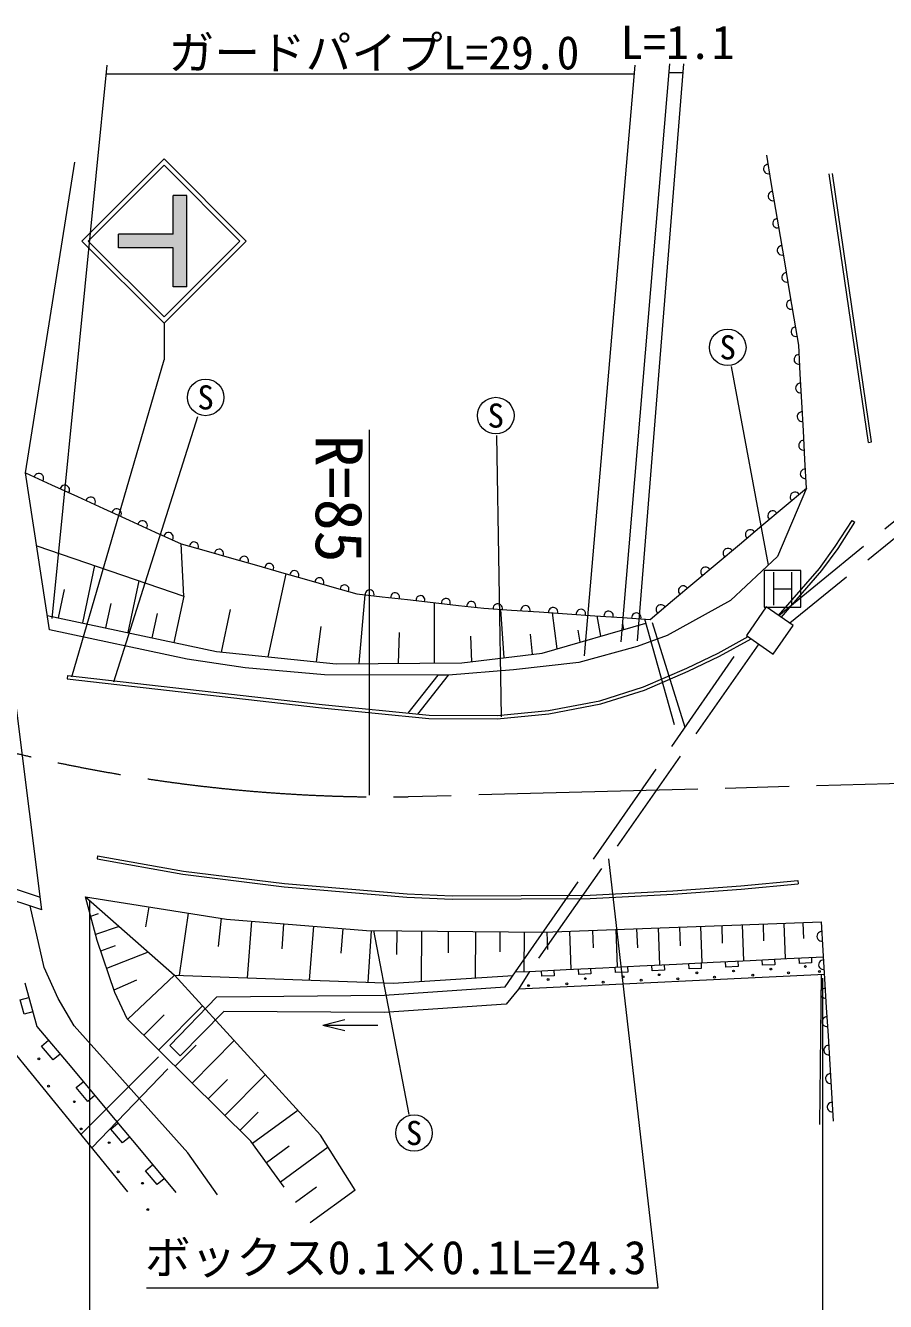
# Model space of a CAD drawing. Units: millimetres at full size, sheet at 1:1000; details may follow other scales. Extents: x 40000 to 680000, y 20000 to 380000.
# Drawn here: x 337425 to 384489, y 248188 to 318012 of the extents above; entities that cross this region are included whole.
import ezdxf
from ezdxf.enums import TextEntityAlignment as Align

# ---------------------------------------------------------------- set-up
doc = ezdxf.new("R2010")
doc.units = ezdxf.units.MM
doc.header["$LTSCALE"] = 1000
doc.linetypes.add('CHAIN', pattern=[18.5, 12, -1.5, 3.5, -1.5])
doc.linetypes.add('DASHED', pattern=[7.5, 6, -1.5])
for name, color, linetype, lineweight in [('M-BGD', 7, 'Continuous', 13), ('M-BGD-EXST', 7, 'Continuous', 13), ('M-BMK', 2, 'CHAIN', 13), ('M-STR-HTXT', 7, 'Continuous', 13), ('M-STR-STR1', 1, 'Continuous', 13), ('M-STR-STRC', 7, 'Continuous', 13)]:
    doc.layers.add(name, color=color, linetype=linetype, lineweight=lineweight)
doc.styles.add('ＭＳ ゴシック', font='')
doc.styles.get('ＭＳ ゴシック').set_extended_font_data('MS Gothic')

msp = doc.modelspace()

# ---------------------------------------------------------------- hatches: boundary and pattern name
at = {"layer": 'M-STR-STRC'}
msp.add_hatch(color=256, dxfattribs=at).paths.add_polyline_path([(342505, 306592), (345505, 306592), (345505, 308717), (346255, 308717), (346255, 303717), (345505, 303717), (345505, 305842), (342505, 305842)])

# ---------------------------------------------------------------- linework, layer by layer
at = {"layer": 'M-BGD'}
for p, q in [((378239, 309425), (377989, 310909)), ((378490, 307941), (378239, 309425)), ((383552, 295199), (381406, 309892)), ((383730, 295225), (381585, 309918)), ((378740, 306458), (378490, 307941)), ((378991, 304974), (378740, 306458)), ((379241, 303491), (378991, 304974)), ((379492, 302007), (379241, 303491)), ((379742, 300523), (379492, 302007)), ((379828, 298958), (379742, 300523)), ((379913, 297394), (379828, 298958)), ((379999, 295829), (379913, 297394)), ((380084, 294264), (379999, 295829)), ((383552, 295199), (383730, 295225)), ((380170, 292699), (380084, 294264)), ((337428, 293532), (338847, 292885)), ((338847, 292885), (340266, 292238)), ((378947, 291673), (380170, 292699)), ((340266, 292238), (341686, 291590)), ((341686, 291590), (343105, 290943)), ((377724, 290646), (378947, 291673)), ((343105, 290943), (344525, 290296)), ((376501, 289620), (377724, 290646)), ((382661, 290932), (382812, 290835)), ((344525, 290296), (345944, 289649)), ((345944, 289649), (347317, 289258)), ((347317, 289258), (348690, 288866)), ((375278, 288594), (376501, 289620)), ((341206, 288455), (340537, 285318)), ((348690, 288866), (350064, 288475)), ((350064, 288475), (351437, 288084)), ((374055, 287568), (375278, 288594)), ((351679, 288015), (350685, 283469)), ((351437, 288084), (352810, 287692)), ((352810, 287692), (354183, 287301)), ((339537, 287145), (339208, 285601)), ((343622, 287630), (343017, 284790)), ((354183, 287301), (355556, 286909)), ((372832, 286541), (374055, 287568)), ((342089, 286383), (341804, 285048)), ((346083, 286789), (345549, 284251)), ((355556, 286909), (356948, 286751)), ((355997, 286859), (355667, 283096)), ((356948, 286751), (358339, 286594)), ((358339, 286594), (359730, 286436)), ((359730, 286436), (361121, 286278)), ((359800, 283121), (359808, 286427)), ((371609, 285515), (372832, 286541)), ((344621, 285831), (344339, 284508)), ((348158, 283726), (348639, 286059)), ((361121, 286278), (362512, 286120)), ((362512, 286120), (364028, 286019)), ((363616, 283414), (363438, 286059)), ((364028, 286019), (365544, 285919)), ((365544, 285919), (367060, 285818)), ((366530, 283908), (366274, 285870)), ((367060, 285818), (368576, 285717)), ((368576, 285717), (370092, 285616)), ((368903, 284592), (368714, 285708)), ((370092, 285616), (371609, 285515)), ((377965, 286197), (376876, 284640)), ((379432, 285172), (377965, 286197)), ((353583, 285133), (353334, 283199)), ((367652, 284930), (367764, 284264)), ((370167, 284957), (370112, 285265)), ((378344, 283614), (379432, 285172)), ((357835, 283109), (357886, 284790)), ((361771, 284600), (361836, 283196)), ((365162, 283604), (365058, 284701)), ((376876, 284640), (378344, 283614)), ((339728, 282442), (339707, 282263)), ((338237, 270302), (322186, 275611)), ((341369, 272580), (341338, 272403)), ((379696, 271227), (379714, 271048)), ((340701, 270339), (345575, 266048)), ((344007, 268699), (344184, 269788)), ((341398, 269398), (340988, 269259)), ((345853, 266038), (346337, 269447)), ((347979, 267611), (348142, 269161)), ((349576, 265903), (349813, 269004)), ((351469, 267483), (351566, 268862)), ((377839, 267918), (377805, 268839)), ((379015, 266949), (378945, 268880)), ((380014, 268043), (379982, 268918)), ((381084, 267397), (380990, 268955)), ((342553, 268708), (341253, 268266)), ((352971, 265780), (353211, 268728)), ((354701, 267252), (354810, 268598)), ((356182, 265663), (356361, 268472)), ((357744, 267168), (357757, 268478)), ((359096, 265713), (359123, 268465)), ((360568, 267268), (360580, 268450)), ((362044, 265901), (362069, 268435)), ((363393, 267318), (363404, 268422)), ((364720, 266241), (364741, 268409)), ((366017, 267455), (365982, 268405)), ((367291, 266364), (367214, 268451)), ((368516, 267543), (368482, 268497)), ((369823, 266490), (369747, 268543)), ((370928, 267543), (370890, 268585)), ((372141, 266606), (372067, 268628)), ((373265, 267655), (373228, 268671)), ((374464, 266722), (374391, 268713)), ((375577, 267793), (375542, 268756)), ((376739, 266835), (376667, 268797)), ((342332, 267650), (341537, 267359)), ((344142, 267310), (341860, 266408)), ((373051, 266651), (375064, 266752)), ((375064, 266752), (377078, 266852)), ((377078, 266852), (379091, 266952)), ((379091, 266952), (381104, 267053)), ((381177, 265839), (381084, 267397)), ((345575, 266048), (343016, 263634)), ((364998, 266249), (367011, 266350)), ((367011, 266350), (369025, 266450)), ((369025, 266450), (371038, 266551)), ((371038, 266551), (373051, 266651)), ((380892, 257870), (380983, 266076)), ((337394, 265618), (338053, 263245)), ((343500, 265780), (342265, 265218)), ((381270, 264280), (381177, 265839)), ((347109, 264367), (344714, 261951)), ((381363, 262722), (381270, 264280)), ((338053, 263245), (339951, 260971)), ((345012, 263871), (343905, 262753)), ((353698, 263317), (354899, 263612)), ((353698, 263317), (354896, 263012)), ((353698, 263317), (356698, 263304)), ((381457, 261164), (381363, 262722)), ((345888, 261623), (345328, 262191)), ((346758, 262215), (345614, 261060)), ((348844, 262466), (346540, 260142)), ((381550, 259605), (381457, 261164)), ((339951, 260971), (341849, 258697)), ((350549, 260597), (348335, 258363)), ((348474, 260332), (347421, 259269)), ((381643, 258047), (381550, 259605)), ((341849, 258697), (343747, 256423)), ((350160, 258555), (349160, 257546)), ((352333, 258642), (349844, 256832)), ((343747, 256423), (345645, 254149)), ((351861, 256688), (350609, 255778)), ((353988, 256624), (351375, 254725)), ((353349, 254440), (352193, 253600)), ((355465, 254281), (352999, 252489))]:
    msp.add_line(p, q, dxfattribs=at)
at = {"layer": 'M-BGD', "linetype": 'DASHED'}
for p, q in [((378648, 285720), (393841, 298160)), ((394000, 297268), (379247, 285301)), ((371301, 285536), (373125, 279027)), ((373525, 279604), (371672, 285568)), ((364242, 266226), (376973, 284572)), ((377551, 284168), (364998, 266249)), ((359989, 282461), (358354, 280379)), ((358903, 280324), (360570, 282458)), ((345328, 262191), (347888, 264851)), ((345888, 261623), (348283, 264050)), ((340454, 257332), (345328, 262191)), ((341059, 256590), (345888, 261623))]:
    msp.add_line(p, q, dxfattribs=at)
at = {"layer": 'M-BGD'}
for points in [[(359989, 282461), (353790, 282473), (349438, 282866), (346263, 283329), (338737, 284948), (337428, 293532), (340131, 310534)], [(380170, 292699), (378579, 288958), (376012, 286544), (372546, 284627), (370899, 284025), (367704, 283152), (364123, 282762), (360570, 282458), (359989, 282461)], [(378634, 285730), (380872, 288299), (381742, 289503), (382661, 290932)], [(378782, 285626), (381013, 288187), (381891, 289401), (382812, 290835)], [(338037, 289538), (346083, 286789), (345944, 289649)], [(338618, 285727), (347882, 283754), (354422, 283089), (361301, 283130), (365707, 283671), (371366, 285302)], [(339707, 282263), (353632, 280669), (359497, 280084), (363242, 280069), (366065, 280347), (368902, 280889), (371301, 281649), (373685, 282673), (375411, 283507), (377142, 284454)], [(339728, 282442), (353651, 280848), (359507, 280264), (363233, 280249), (366039, 280526), (368858, 281063), (371238, 281818), (373610, 282837), (375329, 283667), (376978, 284569)], [(341338, 272403), (346040, 271563), (351573, 270882), (358302, 270316), (360778, 270212), (368325, 270235), (372861, 270475), (376583, 270747), (379714, 271048)], [(341369, 272580), (346066, 271741), (351592, 271061), (358313, 270495), (360782, 270392), (368319, 270415), (372850, 270655), (376568, 270926), (379696, 271227)], [(333764, 271128), (336063, 262721), (343014, 254191)], [(351585, 254435), (349750, 256961), (342988, 263662), (342306, 265097), (341340, 267938), (340701, 270339), (348417, 269118), (356089, 268495), (365797, 268399), (380990, 268955)], [(347936, 254025), (346301, 256323), (340096, 263275), (339205, 264768), (338437, 266469), (337683, 269832)], [(376407, 266818), (376422, 266519), (375750, 266485), (375736, 266785)], [(378420, 266919), (378435, 266619), (377764, 266586), (377749, 266885)], [(380433, 267019), (380448, 266720), (379777, 266686), (379762, 266986)], [(355465, 254281), (353572, 257284), (345575, 266048), (357537, 265614), (364107, 266032)], [(347888, 264851), (357069, 264946), (363680, 265414), (364242, 266226), (364998, 266249), (364405, 265279)], [(381162, 266085), (364405, 265279), (363723, 264453), (357053, 264006), (348283, 264050)], [(366340, 266316), (366355, 266017), (365684, 265983), (365669, 266283)], [(368354, 266417), (368369, 266117), (367698, 266084), (367683, 266383)], [(370367, 266517), (370382, 266218), (369711, 266184), (369696, 266484)], [(372380, 266618), (372395, 266318), (371724, 266285), (371709, 266584)], [(374393, 266718), (374408, 266418), (373737, 266385), (373722, 266685)], [(337833, 264036), (337352, 263902), (337132, 264693), (337614, 264827)], [(339318, 261729), (338934, 261409), (338302, 262167), (338686, 262487)], [(341216, 259455), (340832, 259135), (340200, 259893), (340584, 260213)], [(343114, 257181), (342730, 256861), (342098, 257619), (342481, 257939)], [(345012, 254907), (344628, 254587), (343995, 255345), (344379, 255665)]]:
    msp.add_lwpolyline(points, dxfattribs=at)
for centre in [(372108, 266070), (374172, 266177), (376176, 266272), (377223, 266044), (378217, 266379), (379184, 266170), (380103, 266521), (380871, 266244), (364960, 265475), (366022, 265809), (367048, 265569), (368063, 265857), (369041, 265664), (370127, 265952), (371118, 265770), (373121, 265844), (375135, 265938), (338160, 261471), (338688, 259967), (340096, 259119), (340464, 257631), (342000, 256879), (342496, 255279), (343824, 254655), (344112, 253216)]:
    msp.add_circle(centre, 50, dxfattribs=at)
for centre, radius, start, end in [((378070, 310159), 255, 89.36702, 289.80027), ((378320, 308676), 255, 89.36632, 289.79872), ((378571, 307192), 255, 89.36632, 289.79872), ((378821, 305708), 255, 89.36888, 289.79842), ((379072, 304225), 255, 89.36888, 289.79842), ((379322, 302741), 255, 89.36556, 289.79986), ((379573, 301258), 255, 89.36632, 289.79872), ((379749, 299739), 264, 85.2178, 281.03454), ((379834, 298174), 264, 85.2177, 281.03464), ((379920, 296609), 264, 85.21878, 281.03345), ((380005, 295044), 264, 85.2178, 281.03454), ((338153, 293242), 263, 327.32006, 163.66637), ((380091, 293479), 264, 85.2178, 281.03454), ((339572, 292595), 263, 327.32147, 163.66697), ((340992, 291948), 263, 327.32147, 163.66697), ((379538, 292210), 268, 33.14247, 226.85659), ((342411, 291301), 263, 327.32006, 163.66637), ((378315, 291184), 268, 33.1432, 226.85447), ((343830, 290654), 263, 327.32006, 163.66637), ((345250, 290007), 263, 327.32006, 163.66637), ((377092, 290158), 268, 33.14399, 226.85533), ((346646, 289507), 244, 330.93899, 177.23966), ((348019, 289116), 244, 330.93669, 177.24196), ((375869, 289131), 268, 33.1432, 226.85447), ((349392, 288724), 244, 330.93841, 177.24091), ((350765, 288333), 244, 330.93893, 177.24204), ((352139, 287941), 244, 330.93841, 177.24091), ((353512, 287550), 244, 330.93841, 177.24091), ((374646, 288105), 268, 33.1432, 226.85447), ((354885, 287158), 244, 330.93669, 177.24196), ((356259, 286889), 241, 339.27603, 187.78001), ((373423, 287079), 268, 33.14399, 226.85533), ((357650, 286731), 241, 339.27745, 187.77886), ((359041, 286574), 241, 339.27745, 187.77886), ((360432, 286416), 241, 339.27623, 187.7798), ((361823, 286258), 241, 339.27623, 187.7798), ((363273, 286113), 257, 346.53334, 185.85476), ((372200, 286053), 268, 33.1432, 226.85447), ((364789, 286012), 257, 346.53533, 185.85503), ((366305, 285911), 257, 346.53334, 185.85476), ((367821, 285810), 257, 346.53533, 185.85503), ((369337, 285709), 257, 346.53334, 185.85476), ((370853, 285609), 257, 346.53346, 185.8569), ((381000, 268174), 263, 85.29087, 281.55533), ((381093, 266616), 263, 85.29087, 281.55533), ((381186, 265057), 263, 214.77329, 281.55475), ((381186, 265057), 263, 85.29007, 143.95436), ((381280, 263499), 263, 85.29109, 281.55731), ((381373, 261941), 263, 85.29109, 281.55731), ((381466, 260382), 263, 85.29001, 281.55852), ((381559, 258824), 263, 85.29109, 281.55731)]:
    msp.add_arc(centre, radius, start, end, dxfattribs=at)
at = {"layer": 'M-BGD-EXST'}
for p, q in [((376043, 299353), (378075, 288479)), ((346836, 296590), (342231, 282078)), ((363208, 295578), (363465, 280186)), ((377857, 288190), (377857, 286190)), ((379857, 288190), (377857, 288190)), ((378357, 288090), (378357, 286290)), ((379357, 286290), (379357, 288090)), ((379857, 286190), (379857, 288190)), ((378357, 287190), (379357, 287190)), ((377857, 286190), (379857, 286190)), ((356471, 268483), (358404, 258427))]:
    msp.add_line(p, q, dxfattribs=at)
for centre in [(375856, 300399), (347281, 297662), (363162, 296667), (358688, 257408)]:
    msp.add_circle(centre, 1000, dxfattribs=at)
at = {"layer": 'M-BMK'}
msp.add_line((392715, 276722), (358361, 275802), dxfattribs=at)
msp.add_arc((357297, 364032), 88236, 237.38046, 270.69107, dxfattribs=at)
at = {"layer": 'M-STR-HTXT'}
for p, q in [((341872, 315843), (338861, 285556)), ((368020, 283528), (370793, 315844)), ((372677, 315922), (369997, 284295)), ((370924, 284341), (373453, 315923)), ((370750, 315346), (341823, 315346)), ((373413, 315424), (372635, 315424)), ((356231, 295894), (356226, 275894)), ((340924, 270088), (340924, 230876)), ((381063, 230876), (381063, 265888))]:
    msp.add_line(p, q, dxfattribs=at)
msp.add_lwpolyline([(344041, 248941), (372041, 248941), (369340, 272419)], dxfattribs=at)
at = {"layer": 'M-STR-STR1'}
for q in [(336278, 285907), (322271, 274930)]:
    msp.add_line((338322, 269620), q, dxfattribs=at)
at = {"layer": 'M-STR-STRC'}
for p, q in [((340506, 306218), (345006, 310718)), ((349506, 306218), (345006, 310718)), ((340860, 306218), (345006, 310365)), ((349153, 306218), (345006, 310365)), ((346255, 308717), (345505, 308717)), ((345505, 306592), (345505, 308717)), ((346255, 303717), (346255, 308717)), ((342505, 305842), (342505, 306592)), ((345505, 306592), (342505, 306592)), ((340506, 306218), (345006, 301717)), ((340860, 306218), (345006, 302071)), ((345505, 305842), (342505, 305842)), ((345006, 302071), (349153, 306218)), ((345006, 301718), (349506, 306218)), ((345505, 303717), (345505, 305842)), ((346255, 303717), (345505, 303717)), ((345006, 301717), (345006, 299717)), ((339966, 282374), (345006, 299717))]:
    msp.add_line(p, q, dxfattribs=at)

# ---------------------------------------------------------------- texts
at = {"layer": 'M-BGD-EXST', "style": 'ＭＳ ゴシック'}
for p in [(375856, 300399), (347281, 297662), (363162, 296667), (358688, 257408)]:
    msp.add_text('S', height=1320, dxfattribs=at).set_placement(p, align=Align.MIDDLE_CENTER)
at = {"layer": 'M-STR-HTXT', "style": 'ＭＳ ゴシック'}
for s, p in [('L=1.1', (373101, 317096)), ('ガードパイプL=29.0', (356496, 316527)), ('ボックス0.1×0.1L=24.3', (357692, 250598))]:
    msp.add_text(s, height=1833, dxfattribs=at).set_placement(p, align=Align.MIDDLE_CENTER)
msp.add_text('R=85', height=2566, rotation=269.983, dxfattribs=at).set_placement((355876, 295604), align=Align.TOP_LEFT)

doc.saveas('drawing.dxf')
